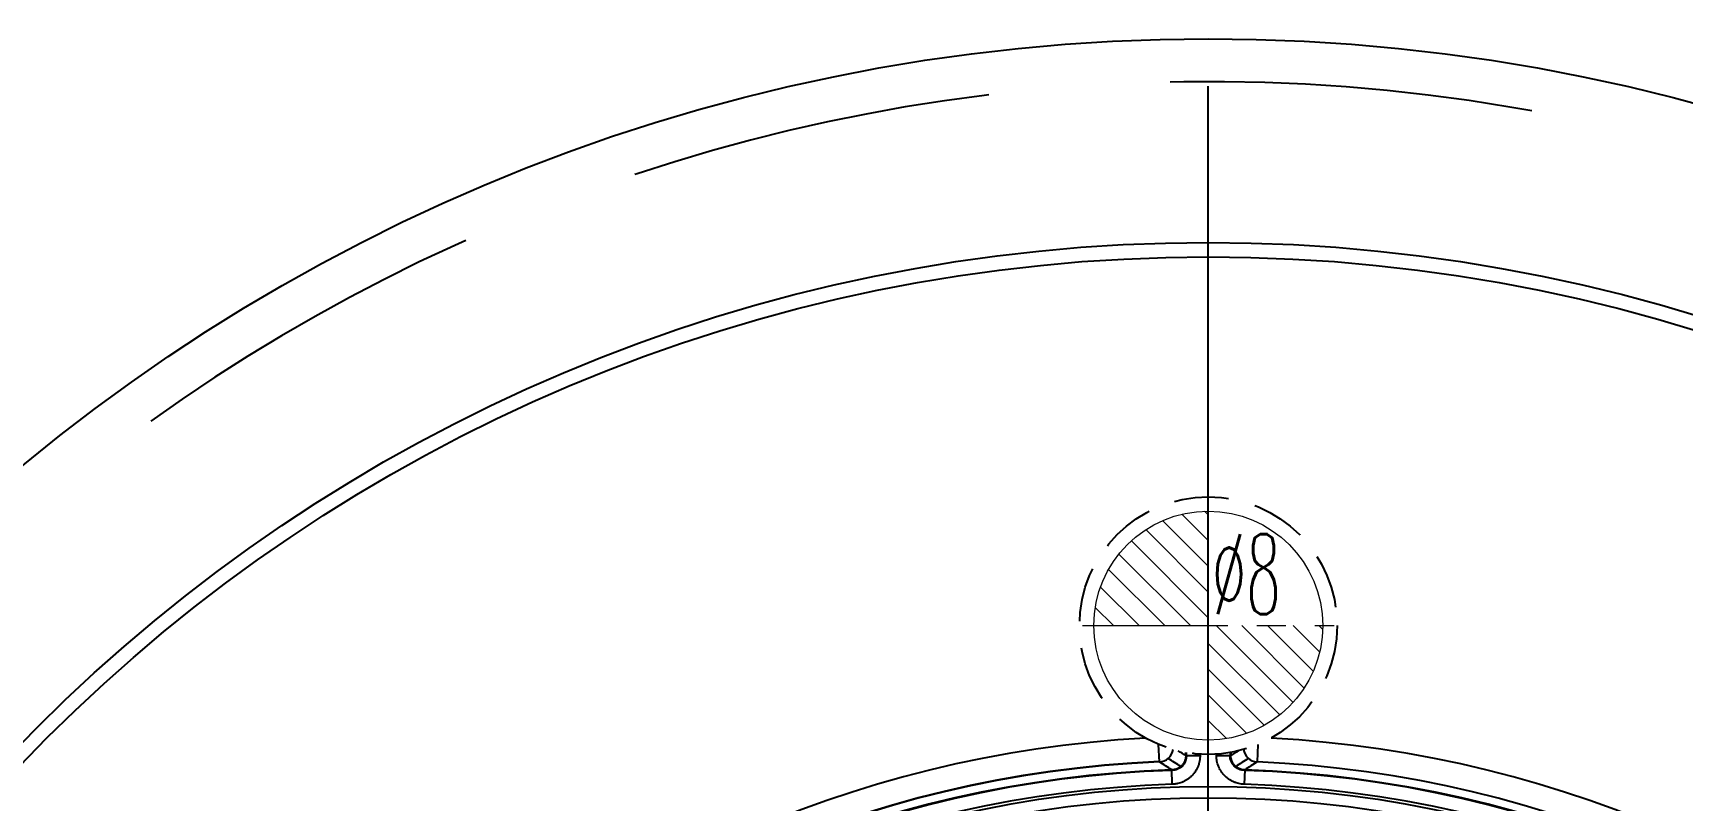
# Model space of a CAD drawing. Header units: millimetres. Extents: x 2469 to 2970, y 2097 to 2450.
# Drawn here: x 2527.7 to 2585.4, y 2305.4 to 2332.2 of the extents above; entities that cross this region are included whole.
import ezdxf
from ezdxf.enums import TextEntityAlignment as Align

# ---------------------------------------------------------------- set-up
doc = ezdxf.new("R2010")
doc.units = ezdxf.units.MM
doc.linetypes.add('CENTER', pattern=[50.8, 31.75, -6.35, 6.35, -6.35])
doc.linetypes.add('HIDDEN', pattern=[9.525, 6.35, -3.175])
doc.layers.add('1', color=7, linetype='Continuous', true_color=0xffffff)
doc.layers.add('21', color=7, linetype='Continuous', true_color=0xffffff)
doc.layers.add('epin', color=13, linetype='Continuous', lineweight=9)
doc.styles.add('TXT05', font='txt.shx', dxfattribs={"width": 0.5, "bigfont": 'gbcbig.shx'})

# ---------------------------------------------------------------- blocks, each defined once
blk = doc.blocks.new('epin_ejp_8')
at = {"layer": 'epin'}
h = blk.add_hatch(dxfattribs=at)
h.set_pattern_fill('_ANSI31', color=123, scale=0.2, angle=90)
h.set_pattern_definition([(135, (-3495.6536, 23.62066), (-0.44901281, -0.44901281), [])])
h.paths.add_polyline_path([(0, 4, 0.414214), (-4, 0), (0, 0)])
h.paths.add_polyline_path([(4, 0), (0, 0), (0, -4, 0.414214)])
at = {"layer": 'epin', "color": 1, "linetype": 'CENTER', "ltscale": 0.16}
for p, q in [((0, -4.4), (0, 4.4)), ((-4.4, 0), (4.4, 0))]:
    blk.add_line(p, q, dxfattribs=at)
at = {"layer": 'epin'}
blk.add_circle((0, 0), 4, dxfattribs=at)
at = {"layer": 'epin', "color": 6, "style": 'TXT05', "width": 0.5}
blk.add_text('%%c8', height=2.8, dxfattribs=at).set_placement((1.327, 1.8), align=Align.MIDDLE)

msp = doc.modelspace()

# ---------------------------------------------------------------- linework, layer by layer
at = {"layer": '1', "color": 1, "linetype": 'CENTER'}
msp.add_line((2568.781, 2196.948), (2568.781, 2336.948), dxfattribs=at)
at = {"layer": '21', "color": 7, "linetype": 'Continuous'}
for p, q in [((2567.072, 2306.684), (2567.046, 2307.296)), ((2570.515, 2307.296), (2570.489, 2306.684)), ((2567.994, 2306.907), (2567.994, 2307.017)), ((2567.994, 2306.907), (2568.496, 2306.907)), ((2568.019, 2306.907), (2568.019, 2307.013)), ((2568.496, 2306.957), (2568.496, 2306.907)), ((2569.065, 2306.907), (2569.065, 2306.957)), ((2569.065, 2306.907), (2569.567, 2306.907)), ((2569.542, 2307.013), (2569.542, 2306.907)), ((2569.567, 2307.017), (2569.567, 2306.907)), ((2567.524, 2305.904), (2567.508, 2306.406)), ((2570.053, 2306.406), (2570.037, 2305.904))]:
    msp.add_line(p, q, dxfattribs=at)
for radius in [65, 57.886, 57.383, 57.383, 38.88]:
    msp.add_circle((2568.781, 2266.948), radius, dxfattribs=at)
at = {"layer": '21', "color": 8, "linetype": 'HIDDEN', "ltscale": 0.3}
msp.add_circle((2568.781, 2311.448), 4.5, dxfattribs=at)
at = {"layer": '21', "color": 8, "linetype": 'HIDDEN', "ltscale": 2}
msp.add_arc((2568.781, 2266.948), 63.5, 199.11173, 160.88827, dxfattribs=at)
at = {"layer": '21', "color": 7, "linetype": 'Continuous'}
for radius, start, end in [(40.63, 93.0948, 176.9052), (40.63, 3.0948, 86.9052), (39.784, 92.4619, 177.5381), (39.772, 92.4619, 177.5381), (39.772, 2.4619, 87.5381), (39.478, 91.84776, 178.15224), (39.461, 91.84776, 178.15224), (39.478, 1.84776, 88.15224), (39.461, 1.84776, 88.15224), (38.976, 91.84776, 178.15224), (38.976, 1.84776, 88.15224), (38.476, 0.00563, 0)]:
    msp.add_arc((2568.781, 2266.948), radius, start, end, dxfattribs=at)
for centre, major_axis, ratio, start_param, end_param in [((2567.051, 2307.185), (-0.266, -0.426), 0.998098, 0.6017, 1.99788), ((2522.098, 2266.949), (-70.059, 0.001), 0.745658, 4.001326, 4.009582), ((2522.399, 2266.948), (-70.361, 0), 0.745658, 4.007412, 4.012255), ((2615.163, 2266.948), (-70.362, 0), 0.745659, 5.41253, 5.417372), ((2615.464, 2266.948), (70.06, 0), 0.745659, 2.273617, 2.281874), ((2570.511, 2307.185), (-0.266, 0.426), 0.998098, 1.143713, 2.539893)]:
    msp.add_ellipse(centre, major_axis=major_axis, ratio=ratio, start_param=start_param, end_param=end_param, dxfattribs=at)
for points in [[(2567.508, 2306.406), (2567.362, 2306.499), (2567.217, 2306.592), (2567.072, 2306.684)], [(2570.489, 2306.684), (2570.344, 2306.592), (2570.199, 2306.499), (2570.053, 2306.406)]]:
    msp.add_open_spline(points, degree=3, dxfattribs=at)
for points, knots in [([(2568.019, 2306.907), (2568.023, 2306.772), (2567.97, 2306.638), (2567.783, 2306.445), (2567.647, 2306.387), (2567.508, 2306.39)], [0, 0, 0, 0, 0.494719, 0.494719, 1, 1, 1, 1]), ([(2567.994, 2306.907), (2567.994, 2306.891), (2567.993, 2306.875), (2567.99, 2306.843), (2567.986, 2306.811), (2567.978, 2306.78), (2567.969, 2306.749), (2567.964, 2306.734), (2567.946, 2306.689), (2567.931, 2306.661), (2567.905, 2306.62), (2567.895, 2306.607), (2567.875, 2306.582), (2567.864, 2306.57), (2567.842, 2306.547), (2567.83, 2306.535), (2567.805, 2306.515), (2567.792, 2306.505), (2567.766, 2306.486), (2567.752, 2306.478), (2567.724, 2306.462), (2567.71, 2306.455), (2567.666, 2306.435), (2567.635, 2306.425), (2567.588, 2306.415), (2567.572, 2306.412), (2567.54, 2306.408), (2567.524, 2306.407), (2567.508, 2306.406)], [0, 0, 0, 0, 0.0625, 0.0625, 0.125, 0.1875, 0.1875, 0.25, 0.25, 0.375, 0.375, 0.4375, 0.4375, 0.5, 0.5, 0.5625, 0.5625, 0.625, 0.625, 0.6875, 0.6875, 0.75, 0.75, 0.875, 0.875, 0.9375, 0.9375, 1, 1, 1, 1]), ([(2568.496, 2306.907), (2568.496, 2306.875), (2568.494, 2306.843), (2568.488, 2306.779), (2568.479, 2306.716), (2568.464, 2306.653), (2568.45, 2306.607), (2568.445, 2306.592), (2568.435, 2306.561), (2568.429, 2306.546), (2568.399, 2306.471), (2568.369, 2306.415), (2568.317, 2306.334), (2568.298, 2306.308), (2568.268, 2306.27), (2568.257, 2306.258), (2568.236, 2306.233), (2568.225, 2306.221), (2568.191, 2306.186), (2568.168, 2306.164), (2568.118, 2306.122), (2568.093, 2306.103), (2568.04, 2306.066), (2568.012, 2306.048), (2567.956, 2306.017), (2567.927, 2306.002), (2567.84, 2305.964), (2567.779, 2305.943), (2567.7, 2305.925), (2567.684, 2305.922), (2567.652, 2305.916), (2567.604, 2305.909), (2567.556, 2305.905), (2567.524, 2305.904)], [0, 0, 0, 0, 0.0625, 0.0625, 0.125, 0.1875, 0.1875, 0.21875, 0.21875, 0.25, 0.25, 0.375, 0.375, 0.4375, 0.4375, 0.46875, 0.46875, 0.5, 0.5, 0.5625, 0.5625, 0.625, 0.625, 0.6875, 0.6875, 0.75, 0.75, 0.875, 0.875, 0.90625, 0.90625, 0.9375, 1, 1, 1, 1]), ([(2570.037, 2305.904), (2570.005, 2305.905), (2569.973, 2305.908), (2569.909, 2305.916), (2569.846, 2305.927), (2569.784, 2305.944), (2569.738, 2305.96), (2569.723, 2305.965), (2569.693, 2305.977), (2569.678, 2305.983), (2569.604, 2306.015), (2569.548, 2306.047), (2569.47, 2306.102), (2569.444, 2306.121), (2569.395, 2306.163), (2569.371, 2306.185), (2569.326, 2306.232), (2569.304, 2306.256), (2569.264, 2306.307), (2569.245, 2306.333), (2569.21, 2306.387), (2569.193, 2306.415), (2569.164, 2306.473), (2569.15, 2306.502), (2569.114, 2306.591), (2569.096, 2306.652), (2569.08, 2306.732), (2569.078, 2306.748), (2569.073, 2306.78), (2569.067, 2306.827), (2569.065, 2306.875), (2569.065, 2306.907)], [0, 0, 0, 0, 0.0625, 0.0625, 0.125, 0.1875, 0.1875, 0.21875, 0.21875, 0.25, 0.25, 0.375, 0.375, 0.4375, 0.4375, 0.5, 0.5, 0.5625, 0.5625, 0.625, 0.625, 0.6875, 0.6875, 0.75, 0.75, 0.875, 0.875, 0.90625, 0.90625, 0.9375, 1, 1, 1, 1]), ([(2570.053, 2306.39), (2569.915, 2306.387), (2569.778, 2306.445), (2569.591, 2306.638), (2569.538, 2306.772), (2569.542, 2306.907)], [0, 0, 0, 0, 0.505284, 0.505284, 1, 1, 1, 1]), ([(2570.053, 2306.406), (2570.021, 2306.407), (2569.989, 2306.411), (2569.942, 2306.422), (2569.927, 2306.426), (2569.896, 2306.436), (2569.881, 2306.442), (2569.837, 2306.461), (2569.809, 2306.477), (2569.769, 2306.504), (2569.756, 2306.514), (2569.732, 2306.535), (2569.72, 2306.546), (2569.697, 2306.569), (2569.686, 2306.582), (2569.666, 2306.607), (2569.657, 2306.62), (2569.639, 2306.647), (2569.631, 2306.661), (2569.616, 2306.69), (2569.609, 2306.704), (2569.591, 2306.749), (2569.582, 2306.78), (2569.573, 2306.827), (2569.571, 2306.843), (2569.568, 2306.875), (2569.567, 2306.891), (2569.567, 2306.907)], [0, 0, 0, 0, 0.125, 0.125, 0.1875, 0.1875, 0.25, 0.25, 0.375, 0.375, 0.4375, 0.4375, 0.5, 0.5, 0.5625, 0.5625, 0.625, 0.625, 0.6875, 0.6875, 0.75, 0.75, 0.875, 0.875, 0.9375, 0.9375, 1, 1, 1, 1])]:
    msp.add_open_spline(points, degree=3, knots=knots, dxfattribs=at)

# ---------------------------------------------------------------- block references
at = {"layer": 'epin'}
msp.add_blockref('epin_ejp_8', (2568.781, 2311.448), dxfattribs=at)

doc.saveas('drawing.dxf')
